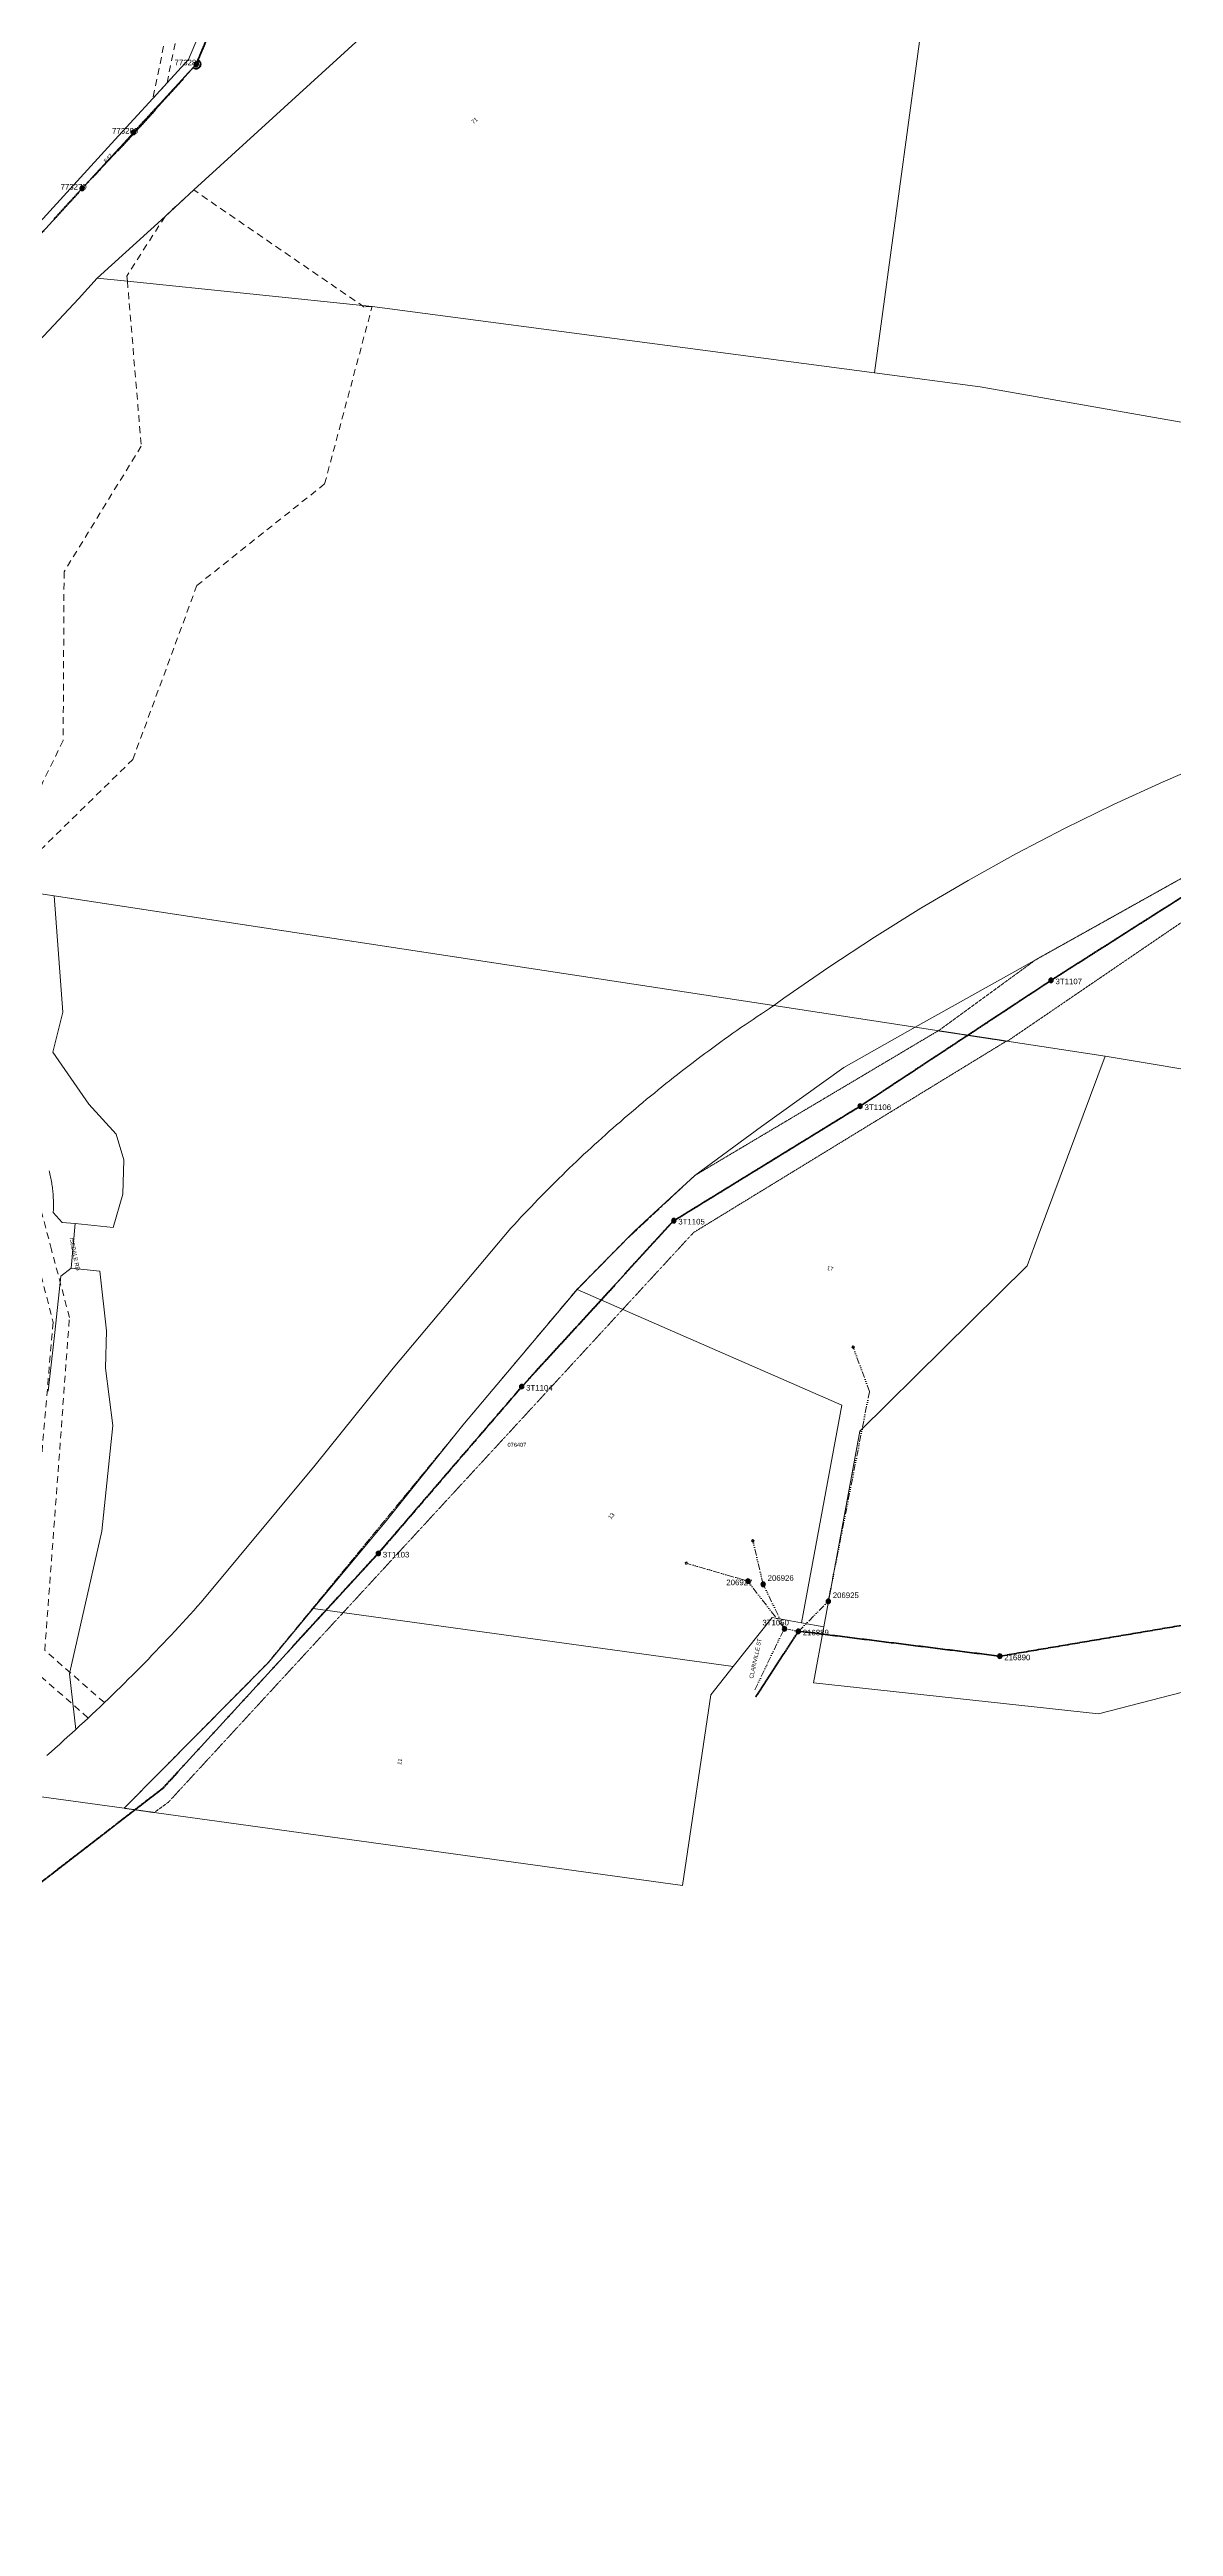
# Model space of a CAD drawing. Header units: metres. Extents: x 264899 to 270320, y 6185871 to 6191197.
# Drawn here: x 268544 to 269046, y 6186063 to 6187169 of the extents above; entities that cross this region are included whole.
import ezdxf
from ezdxf.enums import TextEntityAlignment as Align

# ---------------------------------------------------------------- set-up
doc = ezdxf.new("R2010")
doc.units = ezdxf.units.M
for name, pattern in [('Cable Exist OH', [1, 1, 0]), ('Dash', [5, 3, -2]), ('DASHED', [19.05, 12.7, -6.35]), ('HIDDEN2', [0.1875, 0.125, -0.0625]), ('PHANTOMX2', [6.6, 3, -0.75, 0.2, -0.75, 0.2, -0.75, 0.2, -0.75])]:
    doc.linetypes.add(name, pattern=pattern)
doc.layers.get('0').update_dxf_attribs({"color": 6})
for name, color, linetype, lineweight in [('_User_HV_Exist', 1, 'Continuous', 35), ('_User_LV_Exist', 5, 'Continuous', 35), ('Cadastre Easements_SP_EXT', 58, 'DASHED', 15), ('Cadastre Land Parcels_SP_EXT', 118, 'Continuous', 15), ('Cadastre Other Property_SP_EXT', 138, 'DASHED', 15), ('Cadastre Roads_SP_EXT', 218, 'Continuous', 15), ('Mains_HV_EXT', 13, 'Continuous', 25), ('Mains_LV_EXT', 163, 'Continuous', 25), ('Mains_TR_EXT', 211, 'Continuous', 25), ('Services_SP_EXT', 42, 'PHANTOMX2', 20)]:
    doc.layers.add(name, color=color, linetype=linetype, lineweight=lineweight)
doc.layers.add('SupportsOH_SP_TR_HV_LV_SL_EXT', color=7, linetype='Continuous')
doc.layers.get('0').freeze()
doc.styles.add('POLE_LABEL', font='arial.ttf', dxfattribs={"height": 2})
doc.styles.get("Standard").update_dxf_attribs({"font": 'arial.ttf'})

# ---------------------------------------------------------------- blocks, each defined once
blk = doc.blocks.new('CCP_EXT')
blk.add_wipeout([(0, 0.6), (0.6, 0), (0, -0.6), (-0.6, 0)])
blk.add_lwpolyline([(-0.6, 0), (0, 0.6), (0.6, 0), (0, -0.6), (-0.6, 0)])
at = {"flags": 1}
blk.add_attdef('Z', (0, 0), '', height=0.2, dxfattribs=at)
at = {"flags": 9}
for tag, p in [('CCP_TYPE', (0, 0)), ('CONSTRUCTED_VOLTAGE', (0, -0.2)), ('NO_PHASES', (0, -0.4)), ('OPERATING_VOLTAGE', (0, -0.6)), ('ORIENTATION', (0, -0.8)), ('OWNED_BY', (0, -1)), ('USAGE', (0, -1.2)), ('LEGEND', (0, -1.4)), ('LIFE_SUPPORT', (0, -1.6)), ('STATE', (0, -1.8)), ('NOTES', (0, -2))]:
    blk.add_attdef(tag, text='', height=0.2, dxfattribs=at).set_placement(p, align=Align.MIDDLE_LEFT)
blk = doc.blocks.new('POLE_EXT')
blk.add_hatch(color=256).paths.add_polyline_path([(-1, 0, 1), (1, 0, 1)])
blk.add_lwpolyline([(-1, 0, 1), (1, 0, 1)], format="xyb", close=True)
at = {"flags": 8}
blk.add_attdef('pNumber', text='', height=2, dxfattribs=at).set_placement((2.5, 2.5), align=Align.MIDDLE_CENTER)
at = {"style": 'POLE_LABEL', "flags": 9}
for tag, p in [('STRUCTURE_PLANT_NUMBER', (1.4, 0)), ('STREET_CODE', (1.4, -0.2))]:
    blk.add_attdef(tag, text='', height=0.2, dxfattribs=at).set_placement(p, align=Align.MIDDLE_LEFT)
at = {"flags": 9}
for tag, p in [('OWNED_BY', (1.4, -0.4)), ('PARENT', (1.4, -0.6)), ('SPECIAL_USE', (1.4, -0.8)), ('STATE', (1.4, -1)), ('USAGE', (1.4, -1.2)), ('cLV', (1.4, -1.4)), ('hDepth', (1.4, -1.6)), ('hDia', (1.4, -1.8)), ('cHV', (1.4, -2)), ('LBRACKET', (1.4, -2.2)), ('LExisting', (1.4, -2.4)), ('LANTNUMBER', (1.4, -2.6)), ('LOther', (1.4, -2.8)), ('LRemove', (1.4, -3)), ('LEGEND', (1.4, -3.2)), ('cLinedev', (1.4, -3.4)), ('LOCATION', (1.4, -3.6)), ('pExisting', (1.4, -3.8)), ('PFNUMBER', (1.4, -4)), ('NEWPFNUMBER', (1.4, -4.2)), ('pFooting', (1.4, -4.4)), ('pNew', (1.4, -4.6)), ('pRelocate', (1.4, -5)), ('pRemove', (1.4, -5.2)), ('pReplace', (1.4, -5.4)), ('pStay', (1.4, -5.6)), ('pType', (1.4, -5.8)), ('cspan', (1.4, -6)), ('STREETNAME', (1.4, -6.2)), ('SUBURB', (1.4, -6.4)), ('NOTES', (1.4, -6.6)), ('MAINTAINED_BY', (1.4, -6.8)), ('OPERATED_BY', (1.4, -7))]:
    blk.add_attdef(tag, text='', height=0.2, dxfattribs=at).set_placement(p, align=Align.MIDDLE_LEFT)
at = {"flags": 1}
blk.add_attdef('Z', (1.4, -7.3), '', height=0.2, dxfattribs=at)

msp = doc.modelspace()

# ---------------------------------------------------------------- linework, layer by layer
at = {"layer": '_User_HV_Exist', "linetype": 'Cable Exist OH'}
for points in [[(268609.5, 6187162.4), (268610.3, 6187164.2), (268635.2, 6187223.1), (268654, 6187267.6)], [(268529.8, 6187075.2), (268558.6, 6187106.9), (268581.6, 6187131.9), (268609.5, 6187162.3)]]:
    msp.add_lwpolyline(points, dxfattribs=at)
at = {"layer": '_User_HV_Exist', "linetype": 'Continuous'}
msp.add_lwpolyline([(268608.2, 6187160.8, 1.166592), (268610.3, 6187164.2)], format="xyb", dxfattribs=at)
at = {"layer": '_User_LV_Exist', "linetype": 'Cable Exist OH'}
for points in [[(268609.5, 6187162.3), (268609.5, 6187162.3), (268635.2, 6187223.1), (268654, 6187267.6)], [(268529.8, 6187075.2), (268558.6, 6187106.9), (268581.7, 6187131.4), (268609.5, 6187162.3)]]:
    msp.add_lwpolyline(points, dxfattribs=at)
at = {"layer": '_User_LV_Exist', "linetype": 'Continuous'}
msp.add_lwpolyline([(268608.2, 6187160.9, 1.18753), (268610.3, 6187164.1)], format="xyb", dxfattribs=at)
at = {"layer": 'Cadastre Easements_SP_EXT', "linetype": 'Dash'}
msp.add_lwpolyline([(268596.5, 6187154), (268620.6, 6187272), (268616.1, 6187273.2), (268590.2, 6187147.1), (268596.5, 6187154)], close=True, dxfattribs=at)
for points in [[(268536.3, 6186807.9), (268581.2, 6186851.8), (268609.8, 6186929.5), (268666.9, 6186974.9), (268688.1, 6187054.1), (268684.6, 6187053.9), (268608.4, 6187106.2), (268608.4, 6187106.2), (268595.6, 6187094.4), (268578.5, 6187067.7), (268578.8, 6187065.4), (268585, 6186991.8), (268550.5, 6186935.7), (268550.1, 6186860.4), (268525.5, 6186809.6)], [(268537.8, 6186631.1), (268545.6, 6186600.5), (268532.6, 6186449), (268561.3, 6186423.8), (268563.1, 6186425.5), (268564.9, 6186427.2), (268566.7, 6186429), (268568.5, 6186430.7), (268541.9, 6186454), (268552.9, 6186602.6), (268544.9, 6186632.9), (268525.1, 6186707.8)]]:
    msp.add_lwpolyline(points, dxfattribs=at)
at = {"layer": 'Cadastre Land Parcels_SP_EXT', "linetype": 'Continuous'}
for points in [[(269057.3, 6187472.4), (269036.8, 6187454.9), (268986.3, 6187419.2), (268986, 6187417.5), (268985.5, 6187413.9), (268936.2, 6187199.1), (268933.9, 6187182.6), (268932.6, 6187172.5), (268931.1, 6187161.4), (268912.6, 6187024.5), (268959.7, 6187018.2), (269212.9, 6186973.7)], [(269212.9, 6186973.7), (268959.7, 6187018.2), (268912.6, 6187024.5), (268688.1, 6187054.1), (268578.8, 6187065.4), (268565.3, 6187066.8), (268556.9, 6187057.6), (268477.1, 6186972.6)], [(268528.5, 6186793.6), (268867.5, 6186742), (268872.1, 6186745.2), (268872.1, 6186745.2), (268892.1, 6186759.1), (268912.5, 6186772.5), (268933.3, 6186785.4), (268954.4, 6186797.8), (268975.7, 6186809.7), (268997.4, 6186821), (269019.3, 6186831.7), (269041.5, 6186841.9), (269057.7, 6186848.8)], [(269057.7, 6186848.8), (269041.5, 6186841.9), (269019.3, 6186831.7), (268997.4, 6186821), (268975.7, 6186809.7), (268954.4, 6186797.8), (268933.3, 6186785.4), (268912.5, 6186772.5), (268892.1, 6186759.1), (268872.1, 6186745.2), (268867.5, 6186742), (268930.7, 6186732.3), (269075.5, 6186813.2)], [(268543.8, 6186668.1), (268544, 6186667.5), (268544.2, 6186666.8), (268544.3, 6186666.1), (268544.5, 6186665.5), (268544.6, 6186664.8), (268544.8, 6186664.1), (268544.9, 6186663.4), (268545, 6186662.7), (268545.1, 6186662.1), (268545.2, 6186661.4), (268545.3, 6186660.7), (268545.4, 6186660), (268545.5, 6186659.3), (268545.5, 6186658.6), (268545.6, 6186658), (268545.6, 6186657.3), (268545.7, 6186656.6), (268545.7, 6186655.9), (268545.8, 6186655.2), (268545.8, 6186654.5), (268545.8, 6186653.8), (268545.8, 6186653.1), (268545.8, 6186652.5), (268545.8, 6186651.8), (268545.8, 6186651.1), (268545.7, 6186649.5), (268549.6, 6186645.1), (268555.5, 6186644.6), (268572.4, 6186642.9), (268576.8, 6186657.8), (268576.8, 6186657.8), (268577.2, 6186673), (268573.8, 6186684.5), (268561.6, 6186697.9), (268545.5, 6186721.2), (268550, 6186739), (268546.1, 6186790.9), (268528.5, 6186793.6)], [(268528.5, 6186390.3), (268577.3, 6186383.5), (268610.4, 6186416.9), (268610.4, 6186416.9), (268641.8, 6186448.6), (268661.8, 6186472.7), (268693.9, 6186511.3), (268728.7, 6186554.6), (268779.7, 6186615.2), (268805.2, 6186641.1), (268812.1, 6186647.5), (268832.3, 6186666.1), (268862, 6186688), (268898.9, 6186714.3), (268930.7, 6186732.3), (268867.5, 6186742), (268865.6, 6186740.7), (268863.8, 6186739.5), (268862, 6186738.3), (268860.1, 6186737.1), (268858.3, 6186735.8), (268856.5, 6186734.6), (268854.7, 6186733.4), (268852.9, 6186732.1), (268851, 6186730.8), (268849.2, 6186729.6), (268847.4, 6186728.3), (268845.6, 6186727), (268843.9, 6186725.7), (268842.1, 6186724.4), (268840.3, 6186723.1), (268838.5, 6186721.8), (268836.7, 6186720.5), (268835, 6186719.2), (268833.2, 6186717.9), (268831.5, 6186716.6), (268829.7, 6186715.2), (268828, 6186713.9), (268826.2, 6186712.5), (268824.5, 6186711.2), (268822.7, 6186709.8), (268821, 6186708.4), (268819.3, 6186707.1), (268817.6, 6186705.7), (268815.9, 6186704.3), (268814.2, 6186702.9), (268812.4, 6186701.5), (268810.7, 6186700.1), (268809.1, 6186698.7), (268807.4, 6186697.3), (268805.7, 6186695.9), (268804, 6186694.4), (268802.3, 6186693), (268800.7, 6186691.6), (268799, 6186690.1), (268797.3, 6186688.7), (268795.7, 6186687.2), (268794, 6186685.8), (268792.4, 6186684.3), (268790.8, 6186682.8), (268789.1, 6186681.3), (268787.5, 6186679.9), (268785.9, 6186678.4), (268784.3, 6186676.9), (268782.6, 6186675.4), (268781, 6186673.9), (268779.4, 6186672.3), (268777.8, 6186670.8), (268776.2, 6186669.3), (268774.7, 6186667.8), (268773.1, 6186666.2), (268771.5, 6186664.7), (268769.9, 6186663.1), (268768.4, 6186661.6), (268766.8, 6186660), (268765.3, 6186658.5), (268765.1, 6186658.3), (268763.7, 6186656.9), (268762.2, 6186655.3), (268760.6, 6186653.7), (268759.1, 6186652.1), (268757.6, 6186650.6), (268756.1, 6186649), (268754.6, 6186647.4), (268753, 6186645.7), (268751.5, 6186644.1), (268750.1, 6186642.5), (268697.5, 6186580), (268662.7, 6186536.7), (268611.8, 6186475.6), (268610.1, 6186473.7), (268608.5, 6186471.8), (268606.8, 6186470), (268605.1, 6186468.1), (268603.4, 6186466.3), (268601.7, 6186464.5), (268600, 6186462.6), (268598.3, 6186460.8), (268596.6, 6186459), (268594.9, 6186457.2), (268593.2, 6186455.4), (268591.5, 6186453.6), (268589.7, 6186451.8), (268588, 6186450), (268586.3, 6186448.2), (268584.5, 6186446.4), (268582.8, 6186444.7), (268581, 6186442.9), (268579.2, 6186441.1), (268577.5, 6186439.4), (268575.7, 6186437.6), (268573.9, 6186435.9), (268572.1, 6186434.1), (268570.3, 6186432.4), (268568.5, 6186430.7), (268566.7, 6186429), (268564.9, 6186427.2), (268563.1, 6186425.5), (268561.3, 6186423.8), (268559.5, 6186422.1), (268557.6, 6186420.4), (268555.8, 6186418.7), (268554, 6186417.1), (268552.1, 6186415.4), (268550.3, 6186413.7), (268548.4, 6186412), (268546.5, 6186410.4), (268544.7, 6186408.7), (268542.8, 6186407.1)], [(268542.8, 6186407.1), (268544.7, 6186408.7), (268546.5, 6186410.4), (268548.4, 6186412), (268550.3, 6186413.7), (268552.1, 6186415.4), (268554, 6186417.1), (268555.8, 6186418.7), (268552.9, 6186443.6), (268553.1, 6186444.2), (268567.4, 6186507.3), (268572.3, 6186554.4), (268569, 6186580), (268569.4, 6186596.7), (268566.5, 6186623.4), (268553.6, 6186624.7), (268549.1, 6186621.1), (268546.3, 6186596), (268543.4, 6186569.8)]]:
    msp.add_lwpolyline(points, dxfattribs=at)
for points in [[(268648.5, 6187264.9), (268620.6, 6187272), (268616.1, 6187273.2), (268606.2, 6187275.7), (268589.2, 6187284.9), (268579.7, 6187290), (268568.4, 6187296.1), (268513.2, 6187223.2), (268496.2, 6187232.4), (268467.4, 6187169.3), (268444.7, 6187119.8), (268428, 6187083.7), (268511.1, 6187073), (268512.3, 6187072.8), (268521.1, 6187071.6), (268573.2, 6187128.6), (268590.2, 6187147.1), (268596.5, 6187154), (268606.1, 6187164.5), (268648.5, 6187264.9)], [(268931.1, 6187161.4), (268932.6, 6187172.5), (268786.5, 6187219.5), (268754.6, 6187239.7), (268734.9, 6187221.8), (268712.7, 6187201.4), (268608.4, 6187106.2), (268595.6, 6187094.4), (268565.3, 6187066.8), (268578.8, 6187065.4), (268688.1, 6187054.1), (268912.6, 6187024.5), (268931.1, 6187161.4)], [(270057.5, 6186669.9), (270135.2, 6186811.6), (269260.2, 6186965.4), (269241.6, 6186950), (269225.1, 6186932.6), (269208.1, 6186915.7), (269190.5, 6186899.3), (269172.5, 6186883.5), (269154, 6186868.2), (269135, 6186853.6), (269115.6, 6186839.5), (269095.8, 6186826), (269075.5, 6186813.2), (268930.7, 6186732.3), (269015.6, 6186719.4), (269413, 6186653), (269502.7, 6186639.7), (269598, 6186626.7), (269698, 6186610.3), (269997.9, 6186561.2), (270057.5, 6186669.9)], [(268756.1, 6186649), (268757.6, 6186650.6), (268759.1, 6186652.1), (268760.6, 6186653.7), (268762.2, 6186655.3), (268763.7, 6186656.9), (268765.1, 6186658.3), (268765.3, 6186658.5), (268766.8, 6186660), (268768.4, 6186661.6), (268769.9, 6186663.1), (268771.5, 6186664.7), (268773.1, 6186666.2), (268774.7, 6186667.8), (268776.2, 6186669.3), (268777.8, 6186670.8), (268779.4, 6186672.3), (268781, 6186673.9), (268782.6, 6186675.4), (268784.3, 6186676.9), (268785.9, 6186678.4), (268787.5, 6186679.9), (268789.1, 6186681.3), (268790.8, 6186682.8), (268792.4, 6186684.3), (268794, 6186685.8), (268795.7, 6186687.2), (268797.3, 6186688.7), (268799, 6186690.1), (268800.7, 6186691.6), (268802.3, 6186693), (268804, 6186694.4), (268805.7, 6186695.9), (268807.4, 6186697.3), (268809.1, 6186698.7), (268810.7, 6186700.1), (268812.4, 6186701.5), (268814.2, 6186702.9), (268815.9, 6186704.3), (268817.6, 6186705.7), (268819.3, 6186707.1), (268821, 6186708.4), (268822.7, 6186709.8), (268824.5, 6186711.2), (268826.2, 6186712.5), (268828, 6186713.9), (268829.7, 6186715.2), (268831.5, 6186716.6), (268833.2, 6186717.9), (268835, 6186719.2), (268836.7, 6186720.5), (268838.5, 6186721.8), (268840.3, 6186723.1), (268842.1, 6186724.4), (268843.9, 6186725.7), (268845.6, 6186727), (268847.4, 6186728.3), (268849.2, 6186729.6), (268851, 6186730.8), (268852.9, 6186732.1), (268854.7, 6186733.4), (268856.5, 6186734.6), (268858.3, 6186735.8), (268860.1, 6186737.1), (268862, 6186738.3), (268863.8, 6186739.5), (268865.6, 6186740.7), (268867.5, 6186742), (268546.1, 6186790.9), (268550, 6186739), (268545.5, 6186721.2), (268561.6, 6186697.9), (268573.8, 6186684.5), (268577.2, 6186673), (268576.8, 6186657.8), (268572.4, 6186642.9), (268555.5, 6186644.6), (268553.6, 6186624.7), (268566.5, 6186623.4), (268569.4, 6186596.7), (268569, 6186580), (268572.3, 6186554.4), (268567.4, 6186507.3), (268553.1, 6186444.2), (268552.9, 6186443.6), (268555.8, 6186418.7), (268557.6, 6186420.4), (268559.5, 6186422.1), (268561.3, 6186423.8), (268563.1, 6186425.5), (268564.9, 6186427.2), (268566.7, 6186429), (268568.5, 6186430.7), (268570.3, 6186432.4), (268572.1, 6186434.1), (268573.9, 6186435.9), (268575.7, 6186437.6), (268577.5, 6186439.4), (268579.2, 6186441.1), (268581, 6186442.9), (268582.8, 6186444.7), (268584.5, 6186446.4), (268586.3, 6186448.2), (268588, 6186450), (268589.7, 6186451.8), (268591.5, 6186453.6), (268593.2, 6186455.4), (268594.9, 6186457.2), (268596.6, 6186459), (268598.3, 6186460.8), (268600, 6186462.6), (268601.7, 6186464.5), (268603.4, 6186466.3), (268605.1, 6186468.1), (268606.8, 6186470), (268608.5, 6186471.8), (268610.1, 6186473.7), (268611.8, 6186475.6), (268662.7, 6186536.7), (268697.5, 6186580), (268750.1, 6186642.5), (268751.5, 6186644.1), (268753, 6186645.7), (268754.6, 6186647.4), (268756.1, 6186649)], [(268906, 6186551.9), (268980.7, 6186625.7), (268985.7, 6186639.2), (269015.6, 6186719.4), (268930.7, 6186732.3), (268898.9, 6186714.3), (268862, 6186688), (268832.3, 6186666.1), (268812.1, 6186647.5), (268805.2, 6186641.1), (268779.7, 6186615.2), (268898, 6186563.5), (268880, 6186466.3), (268889.9, 6186464.5), (268906, 6186551.9)], [(269698, 6186610.3), (269598, 6186626.7), (269502.7, 6186639.7), (269413, 6186653), (269015.6, 6186719.4), (268985.7, 6186639.2), (268980.7, 6186625.7), (268906, 6186551.9), (268889.9, 6186464.5), (268885.3, 6186439.5), (269012.6, 6186425.7), (269191, 6186471.7), (269581.9, 6186422.4), (269698, 6186610.3)], [(268898, 6186563.5), (268779.7, 6186615.2), (268728.7, 6186554.6), (268693.9, 6186511.3), (268661.8, 6186472.7), (268849.4, 6186446.8), (268866.8, 6186468.7), (268880, 6186466.3), (268898, 6186563.5)], [(268839.4, 6186434.2), (268849.4, 6186446.8), (268661.8, 6186472.7), (268641.8, 6186448.6), (268610.4, 6186416.9), (268577.3, 6186383.5), (268587.4, 6186382.1), (268646.7, 6186373.9), (268706, 6186365.7), (268765.3, 6186357.5), (268826.7, 6186349), (268839.4, 6186434.2)]]:
    msp.add_lwpolyline(points, close=True, dxfattribs=at)
at = {"layer": 'Cadastre Other Property_SP_EXT', "linetype": 'HIDDEN2'}
msp.add_lwpolyline([(268941.1, 6186730.7), (268971.8, 6186726), (269210, 6186888.4), (269283.3, 6186961.2), (269260.2, 6186965.4), (269242.4, 6186950.7), (269217.9, 6186925.4), (269202, 6186910), (269178.3, 6186888.5), (269151.1, 6186865.9), (269136, 6186854.4), (269119.7, 6186842.5), (269094.7, 6186825.3), (269085, 6186819.2), (269075.5, 6186813.2), (268984.7, 6186762.5), (268941.1, 6186730.7)], close=True, dxfattribs=at)
at = {"layer": 'Mains_HV_EXT', "linetype": 'Cable Exist OH'}
for points in [[(268609.5, 6187162.4), (268610.3, 6187164.2), (268635.2, 6187223.1), (268654, 6187267.6)], [(268529.8, 6187075.2), (268558.6, 6187106.9), (268581.6, 6187131.9), (268609.5, 6187162.3)]]:
    msp.add_lwpolyline(points, dxfattribs=at)
at = {"layer": 'Mains_HV_EXT', "linetype": 'Continuous'}
msp.add_lwpolyline([(268608.2, 6187160.8, 1.166592), (268610.3, 6187164.2)], format="xyb", dxfattribs=at)
at = {"layer": 'Mains_LV_EXT', "linetype": 'Cable Exist OH'}
for points in [[(268609.5, 6187162.3), (268609.5, 6187162.3), (268635.2, 6187223.1), (268654, 6187267.6)], [(268529.8, 6187075.2), (268558.6, 6187106.9), (268581.7, 6187131.4), (268609.5, 6187162.3)]]:
    msp.add_lwpolyline(points, dxfattribs=at)
at = {"layer": 'Mains_LV_EXT', "linetype": 'Continuous'}
msp.add_lwpolyline([(268608.2, 6187160.9, 1.18753), (268610.3, 6187164.1)], format="xyb", dxfattribs=at)
at = {"layer": 'Services_SP_EXT'}
for points in [[(268872.3, 6186463.8), (268856, 6186484.9)], [(268872.3, 6186463.8), (268862.8, 6186483.5)], [(268872.3, 6186463.8), (268878.5, 6186462.4), (268891.9, 6186475.9)], [(268859.1, 6186436.4), (268872.2, 6186463.7)]]:
    msp.add_lwpolyline(points, dxfattribs=at)

# ---------------------------------------------------------------- block references
at = {"layer": 'SupportsOH_SP_TR_HV_LV_SL_EXT'}
ref = msp.add_blockref('POLE_EXT', (268609.5, 6187162.3), dxfattribs=at)
ref.add_attrib('ASSET_NUM', '773281', dxfattribs={"layer": '0', "height": 2.5, "style": 'POLE_LABEL'}).set_placement((268611.5, 6187163.1), align=Align.MIDDLE_RIGHT)
ref = msp.add_blockref('POLE_EXT', (268581.6, 6187131.9), dxfattribs=at)
ref.add_attrib('ASSET_NUM', '773280', dxfattribs={"layer": '0', "height": 2.5, "style": 'POLE_LABEL'}).set_placement((268583.6, 6187132.6), align=Align.MIDDLE_RIGHT)
ref = msp.add_blockref('POLE_EXT', (268558.6, 6187106.9), dxfattribs=at)
ref.add_attrib('ASSET_NUM', '773279', dxfattribs={"layer": '0', "height": 2.5, "style": 'POLE_LABEL'}).set_placement((268560.6, 6187107.6), align=Align.MIDDLE_RIGHT)
ref = msp.add_blockref('POLE_EXT', (268991.4, 6186753.2), dxfattribs=at)
ref.add_attrib('ASSET_NUM', '3T1107', dxfattribs={"layer": '0', "height": 2.5, "style": 'POLE_LABEL'}).set_placement((268993.4, 6186754), align=Align.TOP_LEFT)
ref = msp.add_blockref('POLE_EXT', (268906.1, 6186697), dxfattribs=at)
ref.add_attrib('ASSET_NUM', '3T1106', dxfattribs={"layer": '0', "height": 2.5, "style": 'POLE_LABEL'}).set_placement((268908.1, 6186697.8), align=Align.TOP_LEFT)
ref = msp.add_blockref('POLE_EXT', (268822.9, 6186645.9), dxfattribs=at)
ref.add_attrib('ASSET_NUM', '3T1105', dxfattribs={"layer": '0', "height": 2.5, "style": 'POLE_LABEL'}).set_placement((268824.9, 6186646.7), align=Align.TOP_LEFT)
ref = msp.add_blockref('POLE_EXT', (268754.9, 6186571.8), dxfattribs=at)
ref.add_attrib('ASSET_NUM', '3T1104', dxfattribs={"layer": '0', "height": 2.5, "style": 'POLE_LABEL'}).set_placement((268756.9, 6186572.5), align=Align.TOP_LEFT)
ref = msp.add_blockref('POLE_EXT', (268690.9, 6186497.3), dxfattribs=at)
ref.add_attrib('ASSET_NUM', '3T1103', dxfattribs={"layer": '0', "height": 2.5, "style": 'POLE_LABEL'}).set_placement((268692.9, 6186498), align=Align.TOP_LEFT)
ref = msp.add_blockref('POLE_EXT', (268856, 6186484.9), dxfattribs=at)
ref.add_attrib('ASSET_NUM', '206927', dxfattribs={"layer": '0', "height": 2.5, "style": 'POLE_LABEL'}).set_placement((268858, 6186485.6), align=Align.TOP_RIGHT)
ref = msp.add_blockref('POLE_EXT', (268862.8, 6186483.5), dxfattribs=at)
ref.add_attrib('ASSET_NUM', '206926', dxfattribs={"layer": '0', "height": 2.5, "style": 'POLE_LABEL'}).set_placement((268864.8, 6186484.3), align=Align.BOTTOM_LEFT)
ref = msp.add_blockref('POLE_EXT', (268891.9, 6186475.9), dxfattribs=at)
ref.add_attrib('ASSET_NUM', '206925', dxfattribs={"layer": '0', "height": 2.5, "style": 'POLE_LABEL'}).set_placement((268893.9, 6186476.6), align=Align.BOTTOM_LEFT)
ref = msp.add_blockref('POLE_EXT', (268872.3, 6186463.6), dxfattribs=at)
ref.add_attrib('ASSET_NUM', '3T1050', dxfattribs={"layer": '0', "height": 2.5, "style": 'POLE_LABEL'}).set_placement((268874.3, 6186464.4), align=Align.BOTTOM_RIGHT)
ref = msp.add_blockref('POLE_EXT', (268878.5, 6186462.5), dxfattribs=at)
ref.add_attrib('ASSET_NUM', '216889', dxfattribs={"layer": '0', "height": 2.5, "style": 'POLE_LABEL'}).set_placement((268880.5, 6186463.2), align=Align.TOP_LEFT)
ref = msp.add_blockref('POLE_EXT', (268968.5, 6186451.4), dxfattribs=at)
ref.add_attrib('ASSET_NUM', '216890', dxfattribs={"layer": '0', "height": 2.5, "style": 'POLE_LABEL'}).set_placement((268970.5, 6186452.1), align=Align.TOP_LEFT)

# ---------------------------------------------------------------- texts
at = {"layer": 'Cadastre Land Parcels_SP_EXT'}
for s, rotation, p in [('71', 41.66, (268733.4, 6187135.6)), ('17', 349.1864, (268891.2, 6186623.9)), ('13', 51.1651, (268794.8, 6186512.4)), ('11', 81.1347, (268701.1, 6186402.8))]:
    msp.add_text(s, height=1.8, rotation=rotation, dxfattribs=at).set_placement(p)
at = {"layer": 'Cadastre Other Property_SP_EXT'}
msp.add_text('076407', height=1.8, dxfattribs=at).set_placement((268748.6, 6186544.9))
at = {"layer": 'Cadastre Roads_SP_EXT'}
for s, rotation, p in [('ISEDALE RD', 281.5074, (268552.9, 6186638.1)), ('CLARIVILLE ST', 77.8615, (268858.3, 6186441.3))]:
    msp.add_text(s, height=1.8, rotation=rotation, dxfattribs=at).set_placement(p)
at = {"layer": 'Mains_LV_EXT'}
msp.add_text('E47', height=1.8, rotation=45.5799, dxfattribs=at).set_placement((268569.3, 6187118.1))

# ---------------------------------------------------------------- next in the draw order: block references
at = {"layer": 'Services_SP_EXT'}
for p, rotation in [((268903, 6186589.4), 109.2010941967017), ((268858.2, 6186502.9), 102.2382928006356), ((268828.5, 6186492.9), 162.5715673845501)]:
    msp.add_blockref('CCP_EXT', p, dxfattribs=dict(at, rotation=rotation))

# ---------------------------------------------------------------- next in the draw order: linework, layer by layer
at = {"layer": '_User_HV_Exist', "linetype": 'Cable Exist OH'}
for points in [[(268261.3, 6186170.1), (268288.1, 6186184.7), (268383.6, 6186243), (268492, 6186313.2), (268594.7, 6186392.5), (268690.9, 6186497.3), (268755, 6186571.8), (268822.8, 6186645.8), (268906.1, 6186697), (268991.4, 6186753.2), (269097.5, 6186820.7)], [(268859.5, 6186433.3), (268878.6, 6186462.6), (268968.5, 6186451.4), (269064.2, 6186467.6), (269155, 6186501.8), (269295.1, 6186478.7)]]:
    msp.add_lwpolyline(points, dxfattribs=at)
at = {"layer": 'Cadastre Other Property_SP_EXT', "linetype": 'HIDDEN2'}
msp.add_lwpolyline([(268577.3, 6186383.5), (268590.8, 6186381.6), (268597.1, 6186386.2), (268831.7, 6186640.6), (268971.5, 6186726.1), (268941, 6186730.7), (268832.3, 6186666.1), (268799.9, 6186635.8), (268779.5, 6186615.1), (268728.7, 6186554.6), (268641.6, 6186448.5), (268577.3, 6186383.5)], close=True, dxfattribs=at)
at = {"layer": 'Mains_HV_EXT', "linetype": 'Cable Exist OH'}
for points in [[(268261.3, 6186170.1), (268288.1, 6186184.7), (268383.6, 6186243), (268492, 6186313.2), (268594.7, 6186392.5), (268690.9, 6186497.3), (268755, 6186571.8), (268822.8, 6186645.8), (268906.1, 6186697), (268991.4, 6186753.2), (269097.5, 6186820.7)], [(268859.5, 6186433.3), (268878.6, 6186462.6), (268968.5, 6186451.4), (269064.2, 6186467.6), (269155, 6186501.8), (269295.1, 6186478.7)]]:
    msp.add_lwpolyline(points, dxfattribs=at)
at = {"layer": 'Mains_TR_EXT', "linetype": 'Cable Exist OH'}
msp.add_lwpolyline([(267987.6, 6186062.8), (268051.3, 6186101.8), (268083.8, 6186121.6), (268131.7, 6186151), (268212.8, 6186196.6), (268288.2, 6186184.7), (268383.6, 6186243), (268491.9, 6186313.1), (268594.7, 6186392.5), (268690.8, 6186497.3), (268755, 6186571.7), (268822.7, 6186645.8), (268906.1, 6186697), (268991.4, 6186753.2), (269097.5, 6186820.7), (269204.6, 6186898.4), (269285.3, 6186974.6)], dxfattribs=at)
at = {"layer": 'Services_SP_EXT'}
for points in [[(268891.9, 6186475.9), (268910.3, 6186569.6), (268903, 6186589.4)], [(268862.8, 6186483.5), (268858.2, 6186502.9)], [(268856, 6186484.9), (268828.5, 6186492.9)]]:
    msp.add_lwpolyline(points, dxfattribs=at)

doc.saveas('drawing.dxf')
